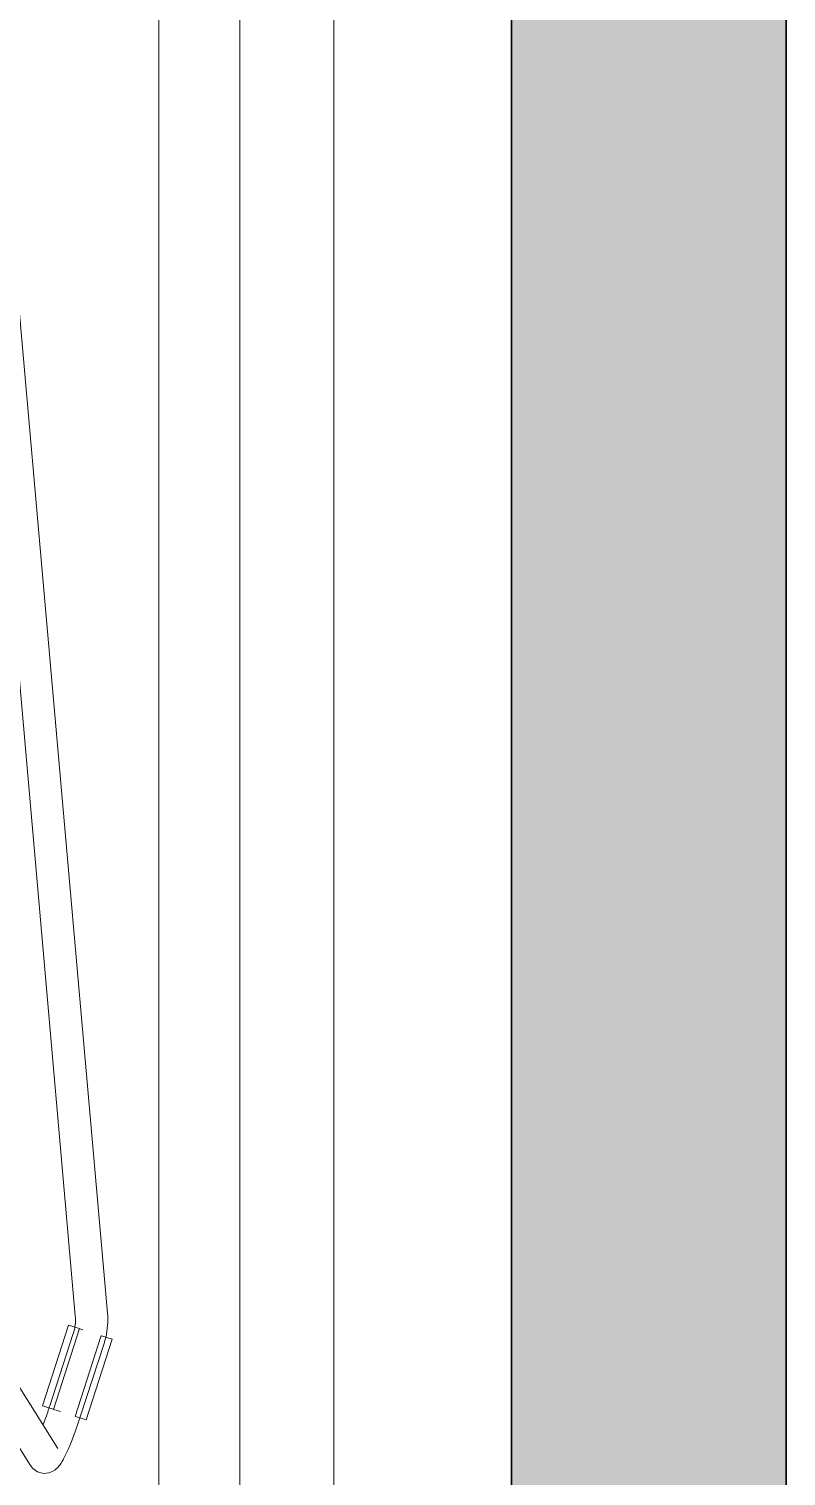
# Model space of a CAD drawing. Header units: millimetres. Extents: x 155927 to 317870, y -36033 to 97293.
# Drawn here: x 159436 to 159717, y 31523 to 32061 of the extents above; entities that cross this region are included whole.
import ezdxf

# ---------------------------------------------------------------- set-up
doc = ezdxf.new("R2010")
doc.units = ezdxf.units.MM
doc.header["$MEASUREMENT"] = 0
for name, color, linetype, lineweight in [('A-WALL-PATT', 7, 'CONTINUOUS', 9), ('I-FURN', 8, 'CONTINUOUS', 9), ('I-WALL', 7, 'CONTINUOUS', 9)]:
    doc.layers.add(name, color=color, linetype=linetype, lineweight=lineweight)

msp = doc.modelspace()

# ---------------------------------------------------------------- hatches: boundary and pattern name
at = {"layer": 'A-WALL-PATT'}
msp.add_hatch(color=256, dxfattribs=at).paths.add_polyline_path([(159614.74, 29907.61), (159716.74, 29907.61), (159716.74, 34245.61), (159614.74, 34245.61), (159614.74, 30208)], flags=0)

# ---------------------------------------------------------------- linework, layer by layer
at = {"layer": 'I-FURN'}
for p, q in [((159483.83, 30085.19), (159483.83, 32485.19)), ((159513.83, 32485.19), (159513.83, 30085.19)), ((159513.83, 32485.19), (159513.83, 30085.19)), ((159548.83, 30085.19), (159548.83, 32485.19)), ((159464.71, 31583.32), (159425.76, 32026.64)), ((159415.48, 32006.62), (159452.76, 31582.27)), ((159452.76, 31582.27), (159452.8, 31581.61)), ((159452.8, 31581.61), (159452.82, 31580.95)), ((159464.72, 31583.28), (159464.71, 31583.32)), ((159464.79, 31582.14), (159464.72, 31583.28)), ((159464.82, 31581), (159464.79, 31582.14)), ((159446.22, 31533.04), (159418.92, 31576.62)), ((159450.27, 31578.86), (159440.58, 31548.85)), ((159444.62, 31547.54), (159454.31, 31577.55)), ((159450.27, 31578.86), (159452.22, 31578.23)), ((159452.21, 31576.37), (159452.02, 31575.74)), ((159452.38, 31577.01), (159452.21, 31576.37)), ((159452.22, 31578.23), (159454.19, 31577.59)), ((159452.52, 31577.66), (159452.38, 31577.01)), ((159452.63, 31578.31), (159452.52, 31577.66)), ((159452.72, 31578.97), (159452.63, 31578.31)), ((159452.78, 31579.63), (159452.72, 31578.97)), ((159452.81, 31580.29), (159452.78, 31579.63)), ((159452.82, 31580.95), (159452.81, 31580.29)), ((159454.41, 31577.52), (159455.57, 31577.14)), ((159464.29, 31575.32), (159464.48, 31576.45)), ((159464.48, 31576.45), (159464.64, 31577.58)), ((159464.64, 31577.58), (159464.74, 31578.71)), ((159464.74, 31578.71), (159464.8, 31579.86)), ((159464.8, 31579.86), (159464.82, 31581)), ((159452.01, 31575.71), (159443.3, 31548.9)), ((159452.02, 31575.74), (159452.01, 31575.71)), ((159462.38, 31574.94), (159452.69, 31544.94)), ((159454.71, 31545.19), (159463.43, 31572.01)), ((159466.42, 31573.64), (159456.74, 31543.63)), ((159462.5, 31574.91), (159464.47, 31574.27)), ((159463.43, 31572.01), (159463.76, 31573.1)), ((159463.76, 31573.1), (159464.04, 31574.2)), ((159464.04, 31574.2), (159464.29, 31575.32)), ((159464.47, 31574.27), (159466.42, 31573.64)), ((159413.02, 31563.43), (159436.05, 31526.66)), ((159443.19, 31548.57), (159443.3, 31548.9)), ((159442.53, 31548.22), (159440.58, 31548.85)), ((159441.33, 31543.18), (159441.56, 31543.83)), ((159441.56, 31543.83), (159441.8, 31544.48)), ((159441.8, 31544.48), (159442.03, 31545.15)), ((159442.03, 31545.15), (159442.27, 31545.82)), ((159442.27, 31545.82), (159442.5, 31546.5)), ((159442.5, 31546.5), (159442.73, 31547.19)), ((159444.5, 31547.58), (159442.53, 31548.22)), ((159442.73, 31547.19), (159442.96, 31547.88)), ((159442.96, 31547.88), (159443.19, 31548.57)), ((159444.72, 31547.51), (159447.2, 31546.71)), ((159454.78, 31544.26), (159452.81, 31544.9)), ((159454.07, 31543.26), (159454.32, 31543.99)), ((159454.32, 31543.99), (159454.56, 31544.73)), ((159454.56, 31544.73), (159454.71, 31545.19)), ((159456.74, 31543.63), (159454.78, 31544.26)), ((159440.86, 31541.92), (159441.09, 31542.54)), ((159441.09, 31542.54), (159441.33, 31543.18)), ((159452.05, 31537.59), (159452.3, 31538.26)), ((159452.3, 31538.26), (159452.56, 31538.95)), ((159452.56, 31538.95), (159452.81, 31539.65)), ((159452.81, 31539.65), (159453.07, 31540.36)), ((159453.07, 31540.36), (159453.32, 31541.07)), ((159453.32, 31541.07), (159453.57, 31541.8)), ((159453.57, 31541.8), (159453.82, 31542.52)), ((159453.82, 31542.52), (159454.07, 31543.26)), ((159450.05, 31532.65), (159450.3, 31533.22)), ((159450.3, 31533.22), (159450.54, 31533.79)), ((159450.54, 31533.79), (159450.79, 31534.39)), ((159450.79, 31534.39), (159451.04, 31535)), ((159451.04, 31535), (159451.29, 31535.63)), ((159451.29, 31535.63), (159451.54, 31536.27)), ((159451.54, 31536.27), (159451.79, 31536.92)), ((159451.79, 31536.92), (159452.05, 31537.59)), ((159447.23, 31527.2), (159447.48, 31527.58)), ((159447.48, 31527.58), (159447.72, 31527.98)), ((159447.72, 31527.98), (159447.96, 31528.37)), ((159447.96, 31528.37), (159448.19, 31528.79)), ((159448.19, 31528.79), (159448.42, 31529.21)), ((159448.42, 31529.21), (159448.65, 31529.65)), ((159448.65, 31529.65), (159448.88, 31530.11)), ((159448.88, 31530.11), (159449.11, 31530.58)), ((159449.11, 31530.58), (159449.34, 31531.07)), ((159449.34, 31531.07), (159449.58, 31531.58)), ((159449.58, 31531.58), (159449.81, 31532.11)), ((159449.81, 31532.11), (159450.05, 31532.65)), ((159436.95, 31525.54), (159436.05, 31526.66)), ((159436.95, 31525.54), (159438.68, 31524.32)), ((159438.68, 31524.32), (159440.91, 31523.73)), ((159440.91, 31523.73), (159442.88, 31523.9)), ((159442.88, 31523.9), (159444.26, 31524.43)), ((159444.26, 31524.43), (159445.17, 31524.99)), ((159445.17, 31524.99), (159445.8, 31525.51)), ((159445.8, 31525.51), (159446.27, 31525.98)), ((159446.27, 31525.98), (159446.64, 31526.4)), ((159446.64, 31526.4), (159446.95, 31526.81)), ((159446.95, 31526.81), (159447.23, 31527.2))]:
    msp.add_line(p, q, dxfattribs=at)
at = {"layer": 'I-WALL', "lineweight": 30}
for p, q in [((159614.74, 34245.61), (159614.74, 29907.61)), ((159716.74, 29907.61), (159716.74, 34245.61))]:
    msp.add_line(p, q, dxfattribs=at)

doc.saveas('drawing.dxf')
